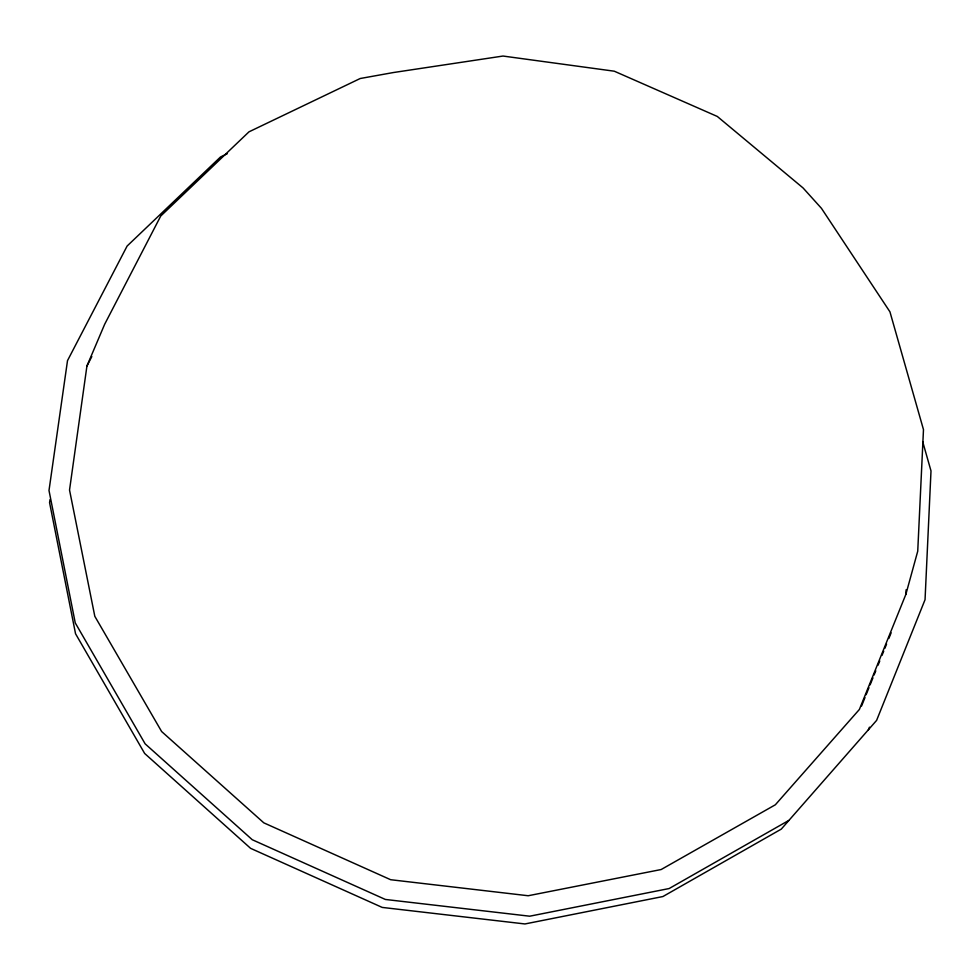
<?xml version="1.0" encoding="UTF-8"?>
<svg xmlns="http://www.w3.org/2000/svg" width="980" height="980" viewBox="0 0 980 980"><rect width="100%" height="100%" fill="white"/><g stroke="black" fill="none" stroke-linecap="round" stroke-linejoin="round"><path stroke-width="1.47" d="M905.875 594.346L917.733 551.201L923.479 429.62L889.95 311.836L821.461 208.336L803.061 187.94L717.299 116.449L614.276 71.197L503.022 56.044L393.274 72.557L360.211 78.51L248.981 131.835L160.732 216.029L104.676 324.245L86.926 366.03L69.531 490.024L94.815 616.31L161.627 731.533L263.816 822.845L390.665 879.721L528.183 895.745L661.157 869.53L775.339 804.788L859.374 709.471L905.875 594.346L906.096 589.788M50.005 499.604L49.576 502.63L75.546 633.754L144.66 753.473L250.611 848.349L382.224 907.419L524.949 923.956L662.909 896.541L781.293 829.105L876.61 720.386L925.047 599.687L931 470.927L922.67 441.625M868.305 730.002L869.432 727.185M861.579 705.98L864.985 697.539M866.124 694.734L868.966 687.703M870.105 684.885L872.947 677.854M874.074 675.036L875.777 670.822M878.056 665.2L879.758 660.973M882.024 655.351L883.727 651.124M884.867 648.319L886.569 644.093M888.848 638.47L891.114 632.847M86.926 366.03L91.826 356.561M788.765 820.456L669.144 888.542L529.69 916.202L385.373 899.456L252.277 839.738L145.138 743.845L75.252 622.9L49 490.478L67.51 360.615L127.118 246.041L220.512 156.971L227.336 153.689"/></g></svg>
